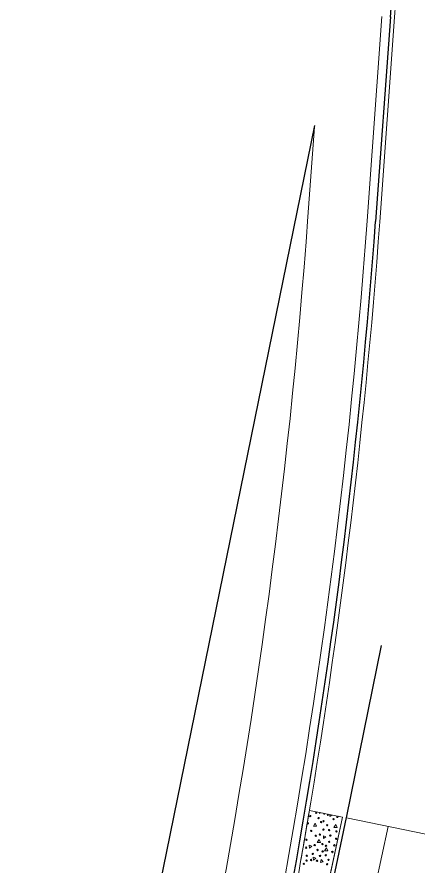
# Model space of a CAD drawing. Extents: x 2536801 to 2538856, y 7112140 to 7131569.
# Drawn here: x 2538373.5 to 2538468.1, y 7130382.6 to 7130582.9 of the extents above; entities that cross this region are included whole.
import ezdxf

# ---------------------------------------------------------------- set-up
doc = ezdxf.new("R2010")
doc.units = 0
doc.header["$LTSCALE"] = 100
doc.header["$MEASUREMENT"] = 0
doc.linetypes.add('DGN Style 1', pattern=[249.36287, 0.414913, -248.947956])
for name, color, linetype, lineweight in [('D_CTB_1', 2, 'Continuous', 0), ('D_EOS_ML', 7, 'Continuous', 30), ('D_EOS_RMP', 1, 'Continuous', 30), ('D_EOT_ML', 7, 'Continuous', 13), ('D_EOT_RMP', 1, 'Continuous', 13), ('D_FOC_FR', 3, 'Continuous', 30), ('D_MISC_1', 2, 'DGN Style 1', 30), ('D_RIPRAP_1', 7, 'Continuous', 0)]:
    doc.layers.add(name, color=color, linetype=linetype, lineweight=lineweight)

msp = doc.modelspace()

# ---------------------------------------------------------------- linework, layer by layer
at = {"layer": 'D_CTB_1', "linetype": 'Continuous', "lineweight": 0, "ltscale": 0.025}
for p, q in [((2538462.62, 7130582.86), (2538459.1, 7130534.59)), ((2538377.38, 7130051.89), (2538450.27, 7130394.18))]:
    msp.add_line(p, q, dxfattribs=at)
at = {"layer": 'D_CTB_1', "linetype": 'Continuous', "lineweight": 0, "ltscale": 0.025, "extrusion": (0, 0, -1)}
msp.add_arc((-2539957.66, 7130474.07), 1499, 4.16163, 6.10327, dxfattribs=at)
at = {"layer": 'D_CTB_1', "linetype": 'Continuous', "lineweight": 0, "ltscale": 0.025}
for start, end in [(350.03852, 355.83837), (348.47004, 350.03852)]:
    msp.add_arc((2536960.07, 7130643.66), 1503, start, end, dxfattribs=at)
at = {"layer": 'D_EOS_ML', "color": 253, "linetype": 'DGN Style 1'}
msp.add_line((2538451.25, 7130393.98), (2538690.95, 7131568.97), dxfattribs=at)
at = {"layer": 'D_EOS_ML'}
msp.add_line((2538378.36, 7130051.69), (2538451.27, 7130394.06), dxfattribs=at)
at = {"layer": 'D_EOS_RMP'}
msp.add_line((2538461.62, 7130582.93), (2538458.11, 7130534.66), dxfattribs=at)
at = {"layer": 'D_EOS_RMP', "extrusion": (0, 0, -1)}
msp.add_arc((-2539957.66, 7130474.07), 1500, 4.16163, 6.10327, dxfattribs=at)
at = {"layer": 'D_EOS_RMP'}
for start, end in [(350.03957, 355.83837), (348.47001, 350.03957)]:
    msp.add_arc((2536960.07, 7130643.66), 1502, start, end, dxfattribs=at)
at = {"layer": 'D_EOT_ML'}
for p, q in [((2538451.25, 7130393.98), (2538519.84, 7130379.98)), ((2538388.16, 7130049.69), (2538461.05, 7130391.98))]:
    msp.add_line(p, q, dxfattribs=at)
at = {"layer": 'D_EOT_RMP'}
for p, q in [((2538459.62, 7130583.08), (2538456.11, 7130534.8)), ((2538443.69, 7130557.02), (2538442.15, 7130535.82))]:
    msp.add_line(p, q, dxfattribs=at)
for radius in [1486, 1500]:
    msp.add_arc((2536960.07, 7130643.66), radius, 348.47001, 355.83837, dxfattribs=at)
at = {"layer": 'D_FOC_FR'}
msp.add_line((2538404.48, 7130364.79), (2538443.76, 7130557.34), dxfattribs=at)
at = {"layer": 'D_MISC_1', "color": 2, "linetype": 'DGN Style 1', "lineweight": 13}
msp.add_line((2538375.71, 7130243.77), (2538487.56, 7130792.09), dxfattribs=at)
at = {"layer": 'D_RIPRAP_1', "color": 7, "lineweight": 0, "flags": 128}
msp.add_lwpolyline([(2538432.74, 7130343.24), (2538373.46, 7130052.69), (2538377.38, 7130051.89), (2538450.27, 7130394.18), (2538442.48, 7130395.76)], dxfattribs=at)
at = {"layer": 'D_RIPRAP_1', "color": 7, "linetype": 'Continuous', "lineweight": 0, "flags": 128}
for points in [[(2538445.13, 7130395.22), (2538444.88, 7130395.03), (2538444.86, 7130395.28)], [(2538447.83, 7130394.67), (2538447.34, 7130394.31), (2538447.31, 7130394.78)]]:
    msp.add_lwpolyline(points, dxfattribs=at)
for points in [[(2538444.2, 7130392.01), (2538443.43, 7130392.04), (2538443.86, 7130392.73)], [(2538449.05, 7130391.68), (2538448.27, 7130391.71), (2538448.71, 7130392.41)], [(2538445.1, 7130388.18), (2538444.33, 7130388.21), (2538444.76, 7130388.91)], [(2538445.84, 7130389.11), (2538445.79, 7130389.78), (2538446.41, 7130389.55)], [(2538442.48, 7130386.86), (2538442.44, 7130387.53), (2538443.06, 7130387.3)], [(2538446.85, 7130386.19), (2538446.08, 7130386.21), (2538446.51, 7130386.91)], [(2538443.44, 7130384.03), (2538443.4, 7130384.7), (2538444.02, 7130384.46)], [(2538445.75, 7130383.65), (2538445.12, 7130383.43), (2538445.31, 7130384.18)]]:
    msp.add_lwpolyline(points, close=True, dxfattribs=at)
at = {"layer": 'D_RIPRAP_1', "color": 7, "linetype": 'Continuous', "lineweight": 0}
for centre, radius in [((2538444.09, 7130395.19), 0.163), ((2538442.14, 7130392.7), 0.163), ((2538442.68, 7130394.39), 0.163), ((2538444.65, 7130393.94), 0.163), ((2538445.26, 7130392.99), 0.163), ((2538445.82, 7130393.18), 0.163), ((2538448.19, 7130393.68), 0.163), ((2538442.92, 7130390.91), 0.163), ((2538445.81, 7130391.23), 0.163), ((2538446.69, 7130392.24), 0.163), ((2538447.15, 7130391.11), 0.163), ((2538448.87, 7130390.79), 0.163), ((2538441.79, 7130388.83), 0.163), ((2538443.98, 7130389.77), 0.163), ((2538444.98, 7130390.03), 0.163), ((2538447.44, 7130389.81), 0.163), ((2538448.8, 7130389.06), 0.163), ((2538441.73, 7130386.95), 0.163), ((2538443.74, 7130387.56), 0.163), ((2538445.56, 7130387.81), 0.163), ((2538446.41, 7130387.41), 0.163), ((2538447.15, 7130388.33), 0.163), ((2538448.38, 7130387.5), 0.163), ((2538441.87, 7130385.05), 0.163), ((2538443.28, 7130385.48), 0.163), ((2538444.43, 7130386.41), 0.163), ((2538445, 7130385), 0.163), ((2538445.62, 7130386.08), 0.163), ((2538446.34, 7130385.17), 0.163), ((2538447.92, 7130385.94), 0.199), ((2538441.16, 7130383.14), 0.163), ((2538441.84, 7130383.9), 0.163), ((2538442.89, 7130384.04), 0.163), ((2538444.29, 7130383.86), 0.163), ((2538446.68, 7130383.03), 0.163), ((2538447, 7130384.06), 0.163)]:
    msp.add_circle(centre, radius, dxfattribs=at)
at = {"layer": 'D_RIPRAP_1', "color": 7, "lineweight": 0, "extrusion": (0, 0, -1)}
for start, end in [(189.49336, 189.96148), (189.96148, 191.52996)]:
    msp.add_arc((-2536960.07, 7130643.66), 1503, start, end, dxfattribs=at)
at = {"layer": 'D_RIPRAP_1', "color": 7, "linetype": 'Continuous', "lineweight": 0}
for centre, start, end in [((2538446.01, 7130395), 152.6783, 4.2617), ((2538446.9, 7130394.74), 118.8268, 38.1133), ((2538449.11, 7130394.25), 95.6571, 61.2829)]:
    msp.add_arc(centre, 0.163, start, end, dxfattribs=at)

doc.saveas('drawing.dxf')
